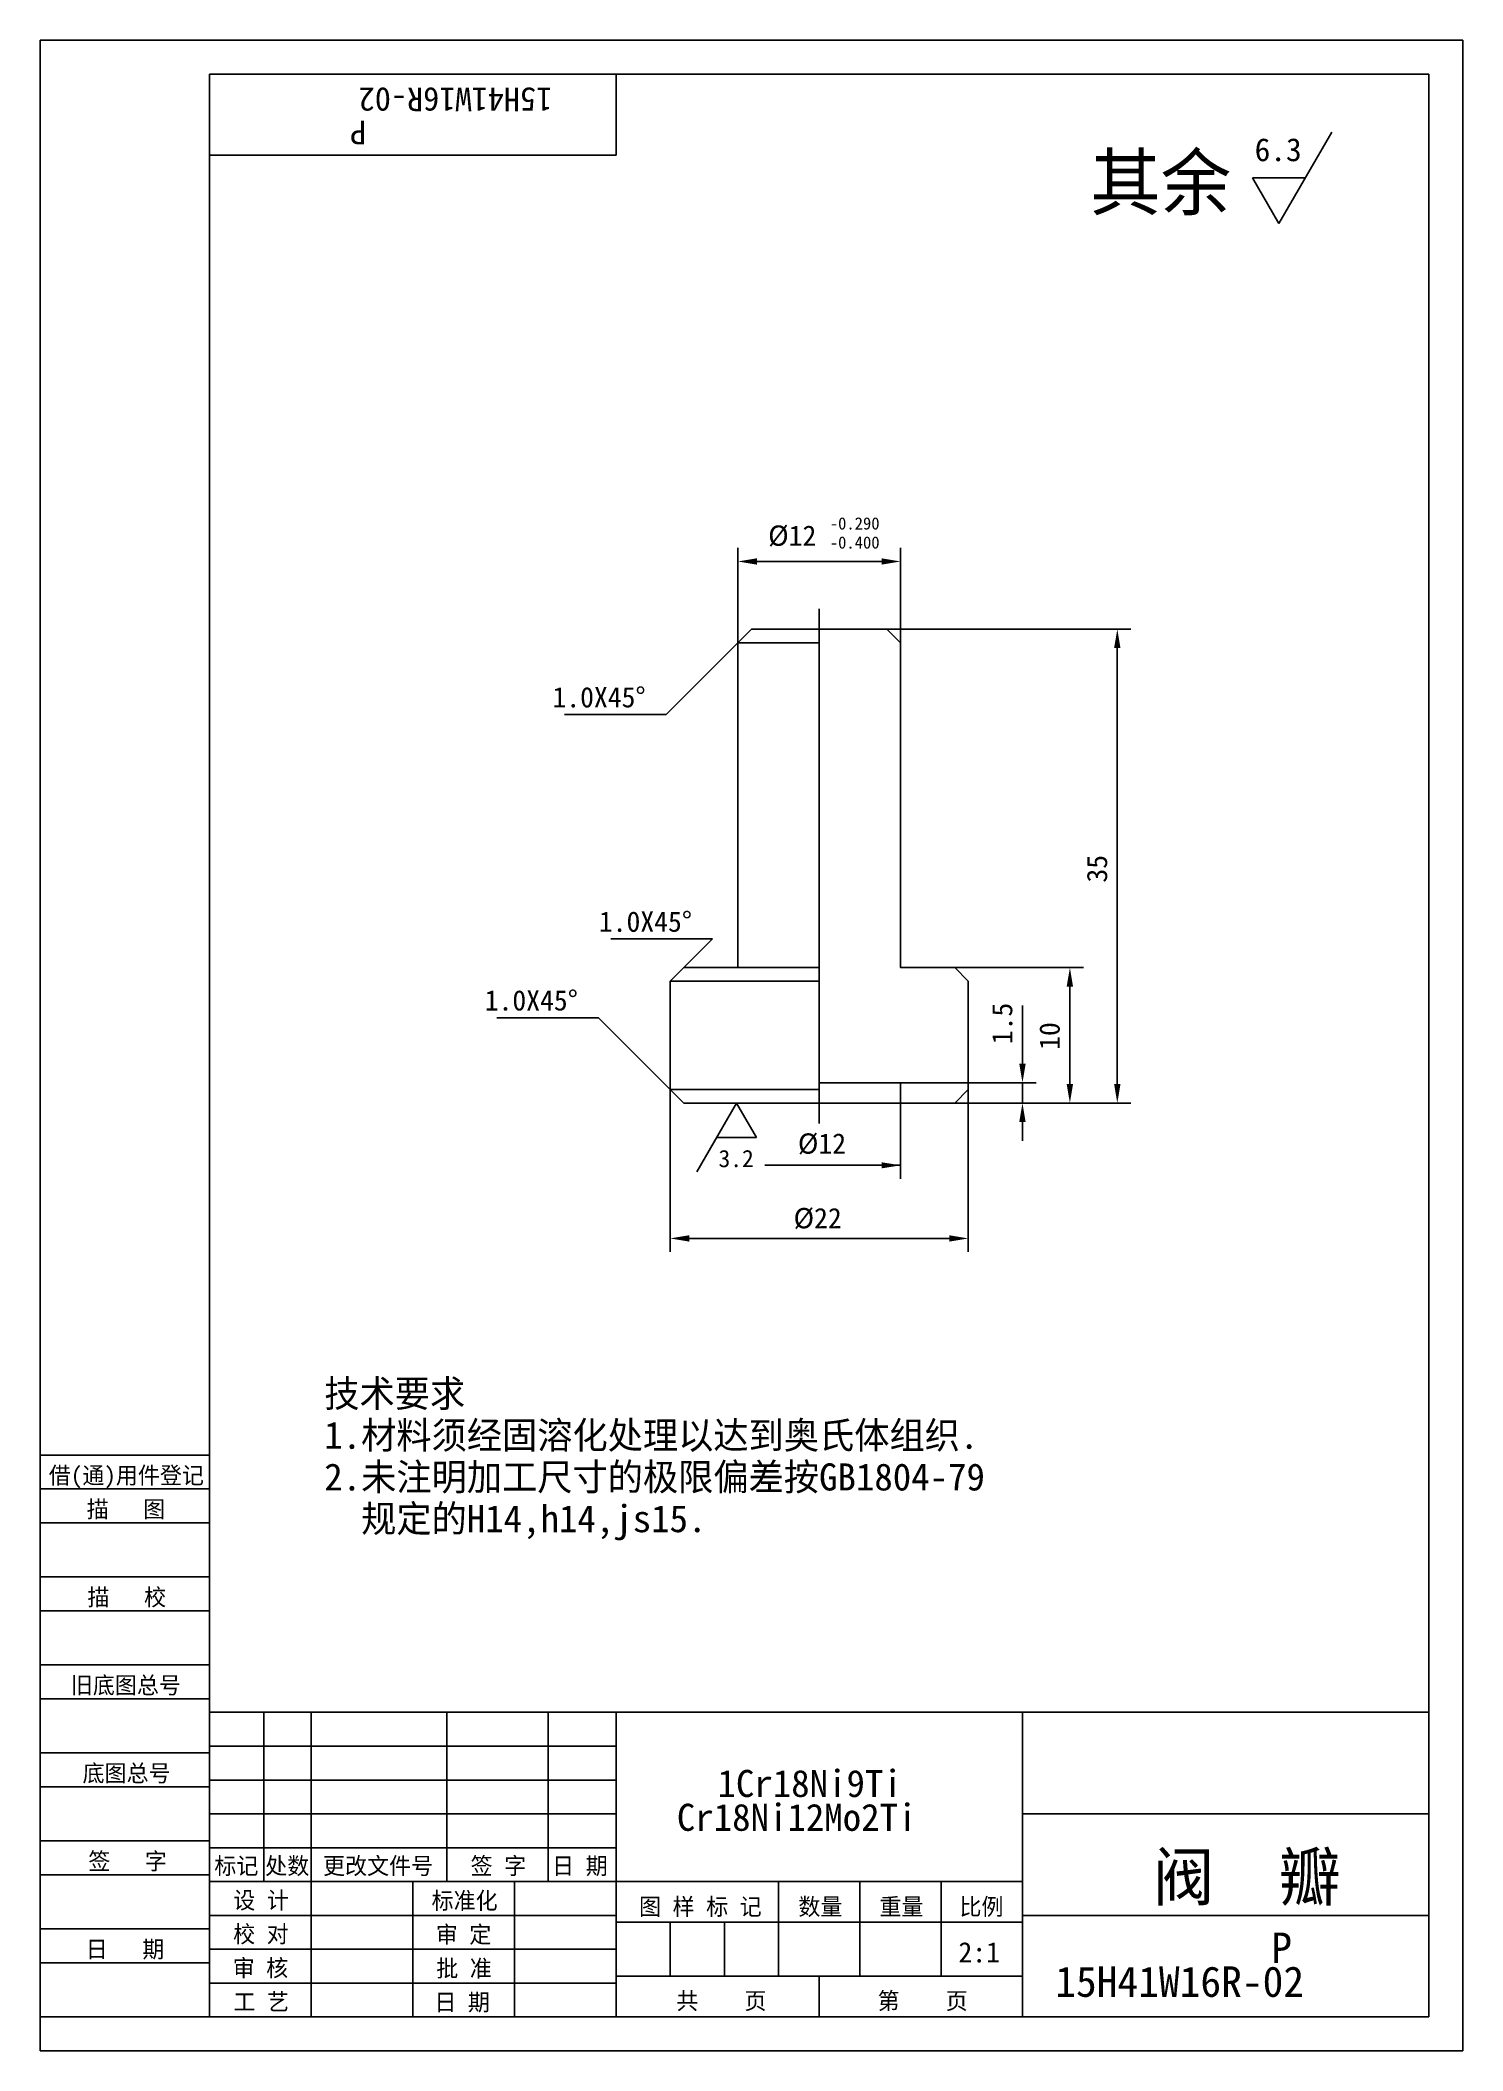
# Model space of a CAD drawing. Header units: metres. Extents: x 0 to 210, y 0 to 297.
import ezdxf

# ---------------------------------------------------------------- set-up
doc = ezdxf.new("R2010")
doc.units = ezdxf.units.M
for name, color, linetype in [('C', 6, 'Continuous'), ('D', 1, 'Continuous'), ('FL', 5, 'Continuous'), ('T', 7, 'Continuous'), ('TL', 4, 'Continuous')]:
    doc.layers.add(name, color=color, linetype=linetype)

# ---------------------------------------------------------------- blocks, each defined once
blk = doc.blocks.new('TUKUN4')
at = {"layer": 'FL'}
for p, q in [((0, 297), (0, 0)), ((210, 297), (0, 297)), ((210, 0), (210, 297)), ((0, 78), (25, 78)), ((0, 70), (25, 70)), ((0, 65), (25, 65)), ((0, 57), (25, 57)), ((0, 52), (25, 52)), ((33, 25), (33, 50)), ((40, 5), (40, 50)), ((60, 25), (60, 50)), ((75, 25), (75, 50)), ((25, 45), (85, 45)), ((0, 44), (25, 44)), ((0, 39), (25, 39)), ((25, 40), (85, 40)), ((25, 35), (85, 35)), ((0, 31), (25, 31)), ((25, 30), (85, 30)), ((0, 26), (25, 26)), ((70, 5), (70, 25)), ((0, 18), (25, 18)), ((25, 20), (85, 20)), ((25, 15), (85, 15)), ((0, 13), (25, 13)), ((25, 10), (85, 10)), ((0, 0), (210, 0))]:
    blk.add_line(p, q, dxfattribs=at)
at = {"layer": 'TL'}
for p, q in [((25, 5), (25, 292)), ((205, 292), (25, 292)), ((85, 292), (85, 280)), ((205, 5), (205, 292)), ((85, 280), (25, 280)), ((0, 88), (25, 88)), ((0, 83), (25, 83)), ((205, 50), (25, 50)), ((85, 5), (85, 50)), ((145, 5), (145, 50)), ((205, 35), (145, 35)), ((145, 25), (25, 25)), ((55, 5), (55, 25)), ((109, 11), (109, 25)), ((121, 11), (121, 25)), ((133, 11), (133, 25)), ((85, 19), (145, 19)), ((93, 11), (93, 19)), ((101, 11), (101, 19)), ((205, 20), (145, 20)), ((145, 11), (85, 11)), ((115, 5), (115, 11)), ((0, 5), (205, 5))]:
    blk.add_line(p, q, dxfattribs=at)
at = {"layer": 'T'}
for s, p in [('借(通)用件登记', (1.26, 83.76)), ('描   图', (6.86, 78.76)), ('描   校', (6.98, 65.76)), ('旧底图总号', (4.52, 52.76)), ('底图总号', (6.25, 39.76)), ('签   字', (7.1, 26.76)), ('标记', (25.71, 26.07)), ('处数', (33.22, 26.07)), ('更改文件号', (41.75, 26.07)), ('签 字', (63.53, 26.07)), ('日 期', (75.57, 26.07)), ('设 计', (28.5, 20.99)), ('标准化', (57.77, 20.93)), ('图 样 标 记', (88.4, 20.04)), ('数量', (111.92, 20.04)), ('重量', (123.88, 20.04)), ('比例', (135.7, 20.04)), ('校 对', (28.48, 15.99)), ('审 定', (58.39, 15.93)), ('日   期', (6.72, 13.76)), ('审 核', (28.41, 10.99)), ('批 准', (58.46, 10.93)), ('共    页', (93.91, 6.13)), ('第    页', (123.62, 6.13)), ('工 艺', (28.52, 5.99)), ('日 期', (58.18, 5.93))]:
    blk.add_text(s, height=2.5, dxfattribs=at).set_placement(p)

msp = doc.modelspace()

# ---------------------------------------------------------------- linework, layer by layer
at = {"layer": 'C'}
for p, q in [((115, 210), (115, 213)), ((115, 210), (115, 143)), ((115, 143), (115, 140)), ((115, 140), (115, 137))]:
    msp.add_line(p, q, dxfattribs=at)
at = {"layer": 'D'}
for p, q in [((190.65, 283.43), (182.84, 269.91)), ((178.94, 276.67), (186.74, 276.67)), ((182.84, 269.91), (178.94, 276.67)), ((103, 208), (103, 222)), ((105.8, 220), (124.2, 220)), ((127, 208), (127, 222)), ((103, 208), (92.39, 197.39)), ((125, 210), (161, 210)), ((159, 142.8), (159, 207.2)), ((92.39, 197.39), (77.39, 197.39)), ((99.24, 164.24), (84.24, 164.24)), ((95, 160), (99.24, 164.24)), ((135, 160), (154, 160)), ((152, 142.8), (152, 157.2)), ((82.39, 152.61), (67.39, 152.61)), ((93, 142), (82.39, 152.61)), ((145, 148.6), (145, 154.4)), ((145, 145.8), (145, 148.6)), ((127, 143), (147, 143)), ((145, 140), (145, 143)), ((93, 142), (93, 118)), ((96.94, 129.86), (102.8, 140)), ((102.8, 140), (105.72, 134.93)), ((127, 140), (127, 128.8)), ((135, 140), (161, 140)), ((135, 140), (154, 140)), ((135, 140), (147, 140)), ((137, 142), (137, 118)), ((145, 137.2), (145, 134.4)), ((105.72, 134.93), (99.87, 134.93)), ((106.98, 130.8), (127, 130.8)), ((95.8, 120), (134.2, 120))]:
    msp.add_line(p, q, dxfattribs=at)
for points in [[(105.8, 220.47), (105.8, 219.53), (103, 220)], [(124.2, 220.47), (124.2, 219.53), (127, 220)], [(158.53, 207.2), (159.47, 207.2), (159, 210)], [(151.53, 157.2), (152.47, 157.2), (152, 160)], [(144.53, 145.8), (145.47, 145.8), (145, 143)], [(151.53, 142.8), (152.47, 142.8), (152, 140)], [(158.53, 142.8), (159.47, 142.8), (159, 140)], [(144.53, 137.2), (145.47, 137.2), (145, 140)], [(124.2, 131.25), (127, 130.8), (124.2, 130.35)], [(95.8, 120.47), (95.8, 119.53), (93, 120)], [(134.2, 120.47), (134.2, 119.53), (137, 120)]]:
    msp.add_solid(points, dxfattribs=at)
at = {"layer": 'TL'}
for points in [[(115, 210), (105, 210), (103, 208), (103, 160), (95, 160), (93, 158), (93, 142), (95, 140)], [(103, 208), (115, 208)], [(115, 210), (125, 210), (127, 208), (127, 160), (135, 160), (137, 158), (137, 142), (135, 140), (127, 140), (127, 143), (115, 143)], [(93, 158), (115, 158)], [(103, 160), (115, 160)], [(93, 142), (115, 142)], [(95, 140), (127, 140)]]:
    msp.add_lwpolyline(points, dxfattribs=at)

# ---------------------------------------------------------------- block references
at = {"layer": 'D'}
msp.add_blockref('TUKUN4', (0, 0), dxfattribs=at)

# ---------------------------------------------------------------- texts
for s, height, rotation, p in [('15H41W16R-02', 3.5, 180, (75.58, 290)), ('        P   ', 3.5, 180, (67.17, 285.1)), ('35', 3, 90, (157.5, 172.57)), ('1.5', 3, 90, (143.5, 148.69)), ('10', 3, 90, (150.5, 147.86))]:
    msp.add_text(s, height=height, rotation=rotation, dxfattribs=at).set_placement(p)
for s, height, p in [('6.3', 3.4, (179.28, 279.13)), ('其余', 8, (155, 272)), ('-0.290', 1.8, (116.56, 224.72)), ('%%C12', 3, (107.46, 222.32)), ('-0.400', 1.8, (116.56, 221.9)), ('1.0X45%%d', 3, (75.62, 198.45)), ('1.0X45%%d', 3, (82.47, 165.3)), ('1.0X45%%d', 3, (65.62, 153.67)), ('%%C12', 3, (111.85, 132.52)), ('3.2', 2.55, (100.13, 130.53)), ('%%C22', 3, (111.21, 121.5)), ('技术要求', 4, (41.93, 95.09)), ('1.材料须经固溶化处理以达到奥氏体组织.', 4, (41.93, 88.93)), ('2.未注明加工尺寸的极限偏差按GB1804-79', 4, (41.93, 82.77)), ('  规定的H14,h14,js15.', 4, (41.93, 76.61)), ('1Cr18Ni9Ti', 4, (99.98, 37.49)), ('Cr18Ni12Mo2Ti', 4, (93.98, 32.49)), ('阀  瓣', 7, (164.23, 22.21)), ('2:1', 3, (135.55, 13.05)), ('        P   ', 4.5, (157.24, 12.97)), ('15H41W16R-02', 4.5, (149.84, 7.97))]:
    msp.add_text(s, height=height, dxfattribs=at).set_placement(p)

doc.saveas('drawing.dxf')
